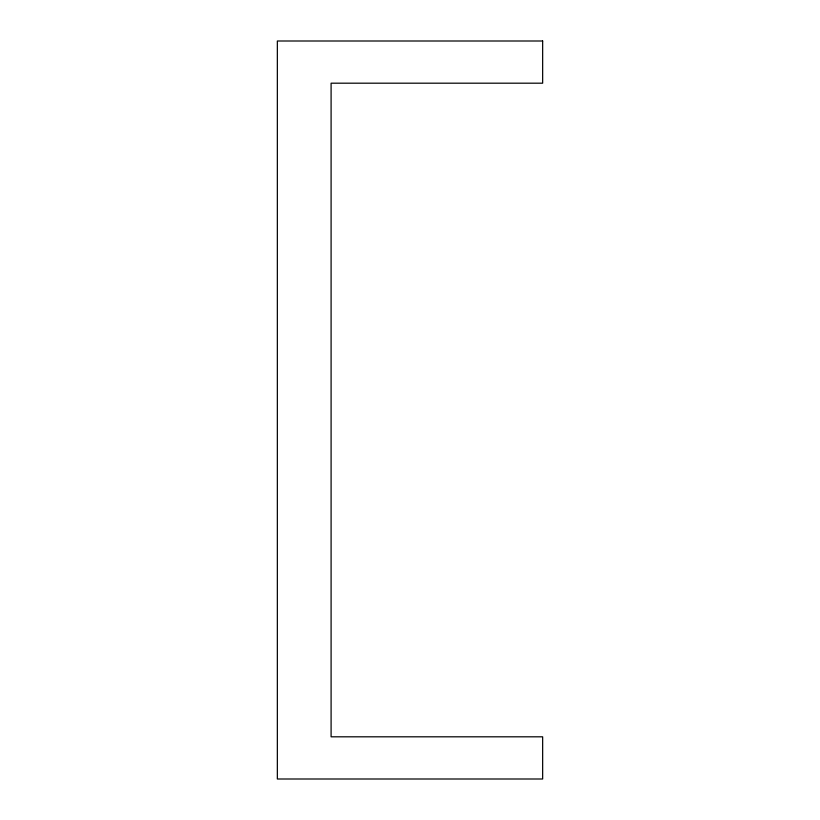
<?xml version="1.0" encoding="UTF-8"?>
<svg xmlns="http://www.w3.org/2000/svg" width="820" height="820" viewBox="0 0 820 820"><rect width="100%" height="100%" fill="white"/><g stroke="black" fill="none" stroke-linecap="round" stroke-linejoin="round"><path stroke-width="1.23" d="M542.655 41L277.344 41L277.344 779L542.655 779L542.655 736.811L331.095 736.811L331.095 83.189L542.655 83.189L542.655 41"/></g></svg>
